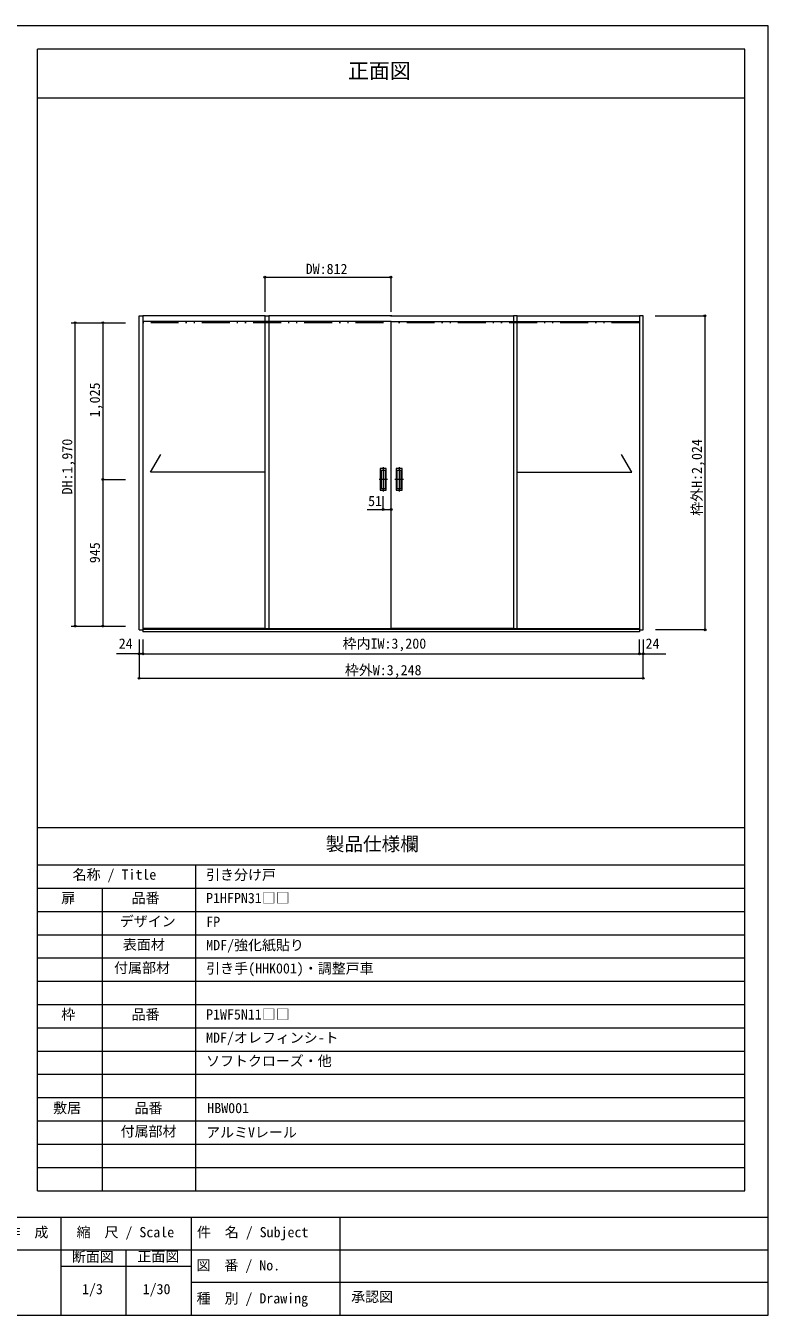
# Model space of a CAD drawing. Units: millimetres on the paper, enlarged 10 times, with parts at other scales. Extents: x -2000 to 2000, y -1385 to 1385.
# Drawn here: x 405 to 2000, y -1385 to 1385 of the extents above; entities that cross this region are included whole.
import ezdxf
from ezdxf.enums import TextEntityAlignment as Align

# ---------------------------------------------------------------- set-up
doc = ezdxf.new("R2010")
doc.units = ezdxf.units.MM
doc.header["$LTSCALE"] = 10
doc.header["$PDMODE"] = 32
doc.header["$PDSIZE"] = 4
doc.linetypes.add('DASHED_DOUBLE_DOTTED', pattern=[11, 6, -1.5, 0.25, -1.5, 0.25, -1.5])
doc.layers.add('1-1_0', color=7, linetype='Continuous', lineweight=20)
doc.layers.add('3-0', color=7, linetype='Continuous', lineweight=20)
doc.styles.add('ＭＳ ゴシック', font='')
doc.styles.get('ＭＳ ゴシック').set_extended_font_data('MS Gothic')

msp = doc.modelspace()

# ---------------------------------------------------------------- linework, layer by layer
at = {"layer": '1-1_0'}
for p, q in [((1950, 1335), (430, 1335)), ((430, -337.5), (430, 1335)), ((1950, -1117.5), (1950, 1335)), ((430, 1230), (1950, 1230)), ((1950, -337.5), (1950, 1230)), ((1950, -337.5), (1950, 1230)), ((1950, -337.5), (1950, 1230)), ((430, -1117.5), (430, -337.5)), ((430, -337.5), (1950, -337.5)), ((430, -337.5), (1950, -337.5)), ((430, -337.5), (1950, -337.5)), ((430, -337.5), (1950, -337.5)), ((430, -417.5), (1950, -417.5)), ((770, -1117.5), (770, -417.5)), ((430, -467.5), (1950, -467.5)), ((570, -1117.5), (570, -467.5)), ((430, -517.5), (1950, -517.5)), ((430, -567.5), (1950, -567.5)), ((430, -617.5), (1950, -617.5)), ((430, -667.5), (1950, -667.5)), ((430, -717.5), (1950, -717.5)), ((430, -767.5), (1950, -767.5)), ((430, -817.5), (1950, -817.5)), ((430, -867.5), (1950, -867.5)), ((430, -917.5), (1950, -917.5)), ((430, -967.5), (1950, -967.5)), ((430, -1017.5), (1950, -1017.5)), ((430, -1067.5), (1950, -1067.5)), ((430, -1117.5), (1950, -1117.5)), ((2000, -1175), (-2000, -1175)), ((480, -1175), (480, -1385)), ((760, -1175), (760, -1385)), ((1080, -1175), (1080, -1385)), ((2000, -1245), (-1190, -1245)), ((620, -1245), (620, -1385)), ((760, -1280), (480, -1280)), ((2000, -1315), (760, -1315))]:
    msp.add_line(p, q, dxfattribs=at)
msp.add_lwpolyline([(-2000, -1385), (2000, -1385), (2000, 1385), (-2000, 1385)], close=True, dxfattribs=at)
msp.add_lwpolyline([(430, -337.5), (430, 1230), (1950, 1230)], dxfattribs=at)
msp.add_lwpolyline([(430, -337.5), (430, 1230), (1950, 1230)], dxfattribs=at)
msp.add_lwpolyline([(430, -337.5), (430, 1230), (1950, 1230)], dxfattribs=at)
at = {"layer": '3-0', "color": 4, "lineweight": 9}
for p, q in [((918.67, 845.15), (918.67, 770.15)), ((1757.47, 761.89), (1864.14, 761.89)), ((1864.14, 761.89), (1864.14, 87.23)), ((502.23, 747.23), (619, 747.23)), ((511.38, 95.56), (511.38, 747.23)), ((554.54, 747.23), (619, 747.23)), ((570.79, 747.23), (570.79, 410.56)), ((672.72, 426.39), (695.28, 464.11)), ((919.33, 426.39), (672.72, 426.39)), ((570.79, 410.56), (619, 410.56)), ((570.79, 410.56), (570.79, 95.56)), ((1173, 345.93), (1173, 374.24)), ((1138.41, 345.93), (1190, 345.93)), ((502.23, 95.56), (619, 95.56)), ((554.54, 95.56), (619, 95.56)), ((1864.14, 87.23), (1757.57, 87.23)), ((648.67, 66.31), (648.67, -16.69)), ((656.67, 66.31), (656.67, 35.65)), ((1723.33, 35.65), (1723.33, 66.31)), ((1731.33, 66.31), (1731.33, 35.65)), ((656.67, 35.65), (600.14, 35.65)), ((656.67, 35.65), (1723.33, 35.65)), ((1723.33, 35.65), (1779.86, 35.65)), ((1731.33, -16.69), (1731.33, 35.65)), ((648.67, -16.69), (1731.33, -16.69))]:
    msp.add_line(p, q, dxfattribs=at)
at = {"layer": '3-0'}
for p, q in [((648.67, 761.89), (656.67, 761.89)), ((648.67, 87.23), (648.67, 761.89)), ((919.33, 761.89), (656.67, 761.89)), ((656.67, 761.89), (656.67, 753.89)), ((656.67, 761.89), (656.67, 87.23)), ((919.33, 749.89), (656.67, 749.89)), ((919.33, 761.89), (927.33, 761.89)), ((919.33, 88.23), (919.33, 761.89)), ((927.33, 749.89), (919.33, 749.89)), ((1188.33, 761.89), (927.33, 761.89)), ((927.33, 761.89), (927.33, 88.23)), ((1190, 749.89), (927.33, 749.89)), ((1191.67, 761.89), (1183.67, 761.89)), ((1188.33, 761.89), (1196.33, 761.89)), ((1190, 749.89), (1452.67, 749.89)), ((1191.67, 761.89), (1452.67, 761.89)), ((1460.67, 761.89), (1452.67, 761.89)), ((1452.67, 761.89), (1452.67, 88.23)), ((1452.67, 749.89), (1460.67, 749.89)), ((1460.67, 761.89), (1723.33, 761.89)), ((1460.67, 88.23), (1460.67, 761.89)), ((1460.67, 749.89), (1723.33, 749.89)), ((1723.33, 761.89), (1723.33, 753.89)), ((1731.33, 761.89), (1723.33, 761.89)), ((1731.33, 87.23), (1731.33, 761.89)), ((1190, 90.56), (1190, 747.23)), ((1173, 436.66), (1173, 384.38)), ((1173, 436.66), (1173, 384.38)), ((1173, 436.66), (1173, 384.38)), ((1207, 436.66), (1207, 384.38)), ((1207, 436.66), (1207, 384.38)), ((1207, 436.66), (1207, 384.38)), ((1182.14, 410.56), (1163.86, 410.56)), ((1182.14, 410.56), (1163.86, 410.56)), ((1182.25, 410.56), (1163.97, 410.56)), ((1216.14, 410.56), (1197.86, 410.56)), ((1216.14, 410.56), (1197.86, 410.56)), ((1216.25, 410.56), (1197.97, 410.56)), ((648.67, 87.23), (656.67, 87.23)), ((919.33, 90.56), (656.67, 90.56)), ((1723.33, 88.23), (656.67, 88.23)), ((656.67, 88.23), (656.67, 83.23)), ((1723.33, 83.23), (656.67, 83.23)), ((919.33, 90.56), (927.33, 90.56)), ((927.33, 90.56), (1190, 90.56)), ((1452.67, 90.56), (1190, 90.56)), ((1452.67, 90.56), (1460.67, 90.56)), ((1460.67, 90.56), (1723.33, 90.56)), ((1723.33, 88.23), (1723.33, 83.23))]:
    msp.add_line(p, q, dxfattribs=at)
at = {"layer": '3-0', "linetype": 'DASHED_DOUBLE_DOTTED'}
msp.add_line((1723.33, 747.23), (656.67, 747.23), dxfattribs=at)
at = {"layer": '3-0', "color": 3}
for p, q in [((1179.33, 433.89), (1166.67, 433.89)), ((1166.67, 433.89), (1166.67, 387.23)), ((1179.33, 429.89), (1166.67, 429.89)), ((1168.33, 429.89), (1168.33, 391.23)), ((1177.67, 391.23), (1177.67, 429.89)), ((1179.33, 387.23), (1179.33, 433.89)), ((1213.33, 433.89), (1200.67, 433.89)), ((1200.67, 433.89), (1200.67, 387.23)), ((1213.33, 429.89), (1200.67, 429.89)), ((1202.33, 429.89), (1202.33, 391.23)), ((1211.67, 391.23), (1211.67, 429.89)), ((1213.33, 387.23), (1213.33, 433.89)), ((1166.67, 391.23), (1179.33, 391.23)), ((1200.67, 391.23), (1213.33, 391.23)), ((1166.67, 387.23), (1179.33, 387.23)), ((1200.67, 387.23), (1213.33, 387.23))]:
    msp.add_line(p, q, dxfattribs=at)
at = {"layer": '3-0', "color": 4, "lineweight": 9}
for points in [[(918.67, 845.15), (1189.33, 845.15), (1189.33, 770.15)], [(1460.67, 426.39), (1707.28, 426.39), (1684.72, 464.11)]]:
    msp.add_lwpolyline(points, dxfattribs=at)
at = {"layer": '3-0'}
msp.add_lwpolyline([(1723.33, 761.89), (1723.33, 87.23), (1731.33, 87.23)], dxfattribs=at)
at = {"layer": '3-0', "color": 4}
for p in [(918.67, 845.15), (1189.33, 845.15), (511.38, 747.23), (570.79, 747.23), (1864.14, 761.89), (570.79, 410.56), (1173, 345.93), (511.38, 95.56), (570.79, 95.56), (1864.24, 87.23), (648.67, 35.65), (656.67, 35.65), (1723.33, 35.65), (1731.33, 35.65), (648.67, -16.69), (1731.33, -16.69)]:
    msp.add_point(p, dxfattribs=at)
at = {"layer": '3-0'}
msp.add_point((1190, 345.93), dxfattribs=at)

# ---------------------------------------------------------------- texts
at = {"layer": '1-1_0', "style": 'ＭＳ ゴシック'}
for s, height, p in [('正面図', 32.99, (1097.24, 1261.98)), ('製品仕様欄', 29.33, (1049.4, -396.07)), ('名称 / Title', 21.99, (505.64, -456.06)), ('引き分け戸', 21.99, (792.33, -456.36)), ('扉', 21.99, (481.21, -506.36)), ('品番', 21.99, (632.43, -506.36)), ('P1HFPN31□□', 21.99, (792.33, -506.36)), ('デザイン', 21.99, (607.03, -556.36)), ('FP', 21.99, (792.65, -557.5)), ('表面材', 21.99, (613.64, -606.36)), ('MDF/強化紙貼り', 21.99, (792.65, -607.5)), ('付属部材', 21.99, (594.86, -656.36)), ('引き手(HHK001)・調整戸車', 21.99, (792.65, -657.5)), ('枠', 21.99, (481.21, -756.36)), ('品番', 21.99, (632.43, -756.36)), ('P1WF5N11□□', 21.99, (792.33, -756.36)), ('MDF/オレフィンシ-ト', 21.99, (792.33, -806.36)), ('ソフトクローズ・他', 21.99, (792.33, -856.36)), ('敷居', 21.99, (463.65, -957.36)), ('品番', 21.99, (638.75, -957.5)), ('HBW001', 21.99, (794.96, -957.5)), ('付属部材', 21.99, (608.75, -1007.5)), ('アルミVレール', 21.99, (792.46, -1009.75)), ('作\u3000成', 21.99, (363.67, -1224.21)), ('縮\u3000尺 / Scale', 21.99, (514.18, -1224.21)), ('件\u3000名 / Subject', 21.99, (772.61, -1224.24)), ('断面図', 21.99, (503.94, -1277.15)), ('正面図', 21.99, (644.73, -1276.44)), ('図\u3000番 / No.', 21.99, (771.77, -1295.35)), ('1/3', 21.99, (525.72, -1346.45)), ('1/30', 21.99, (656.01, -1346.45)), ('種\u3000別 / Drawing', 21.99, (771.94, -1366.29)), ('承認図', 21.99, (1104.03, -1363.1))]:
    msp.add_text(s, height=height, dxfattribs=at).set_placement(p, align=Align.BOTTOM_LEFT)
at = {"layer": '3-0', "style": 'ＭＳ ゴシック'}
for s, p in [('DW:812', (1006.38, 845.15)), ('DW:812', (1006.38, 845.15)), ('51', (1140.44, 346.6)), ('24', (604.71, 40.31)), ('枠内IW:3,200', (1085.65, 40.31)), ('24', (1736.44, 40.31)), ('枠外W:3,248', (1090.5, -16.69))]:
    msp.add_text(s, height=21.99, dxfattribs=at).set_placement(p, align=Align.BOTTOM_LEFT)
for s, p in [('1,025', (570.79, 543.89)), ('DH:1,970', (511.38, 378.26)), ('枠外H:2,024', (1864.14, 332.27)), ('945', (570.79, 230.56))]:
    msp.add_text(s, height=21.99, rotation=90, dxfattribs=at).set_placement(p, align=Align.BOTTOM_LEFT)

doc.saveas('drawing.dxf')
